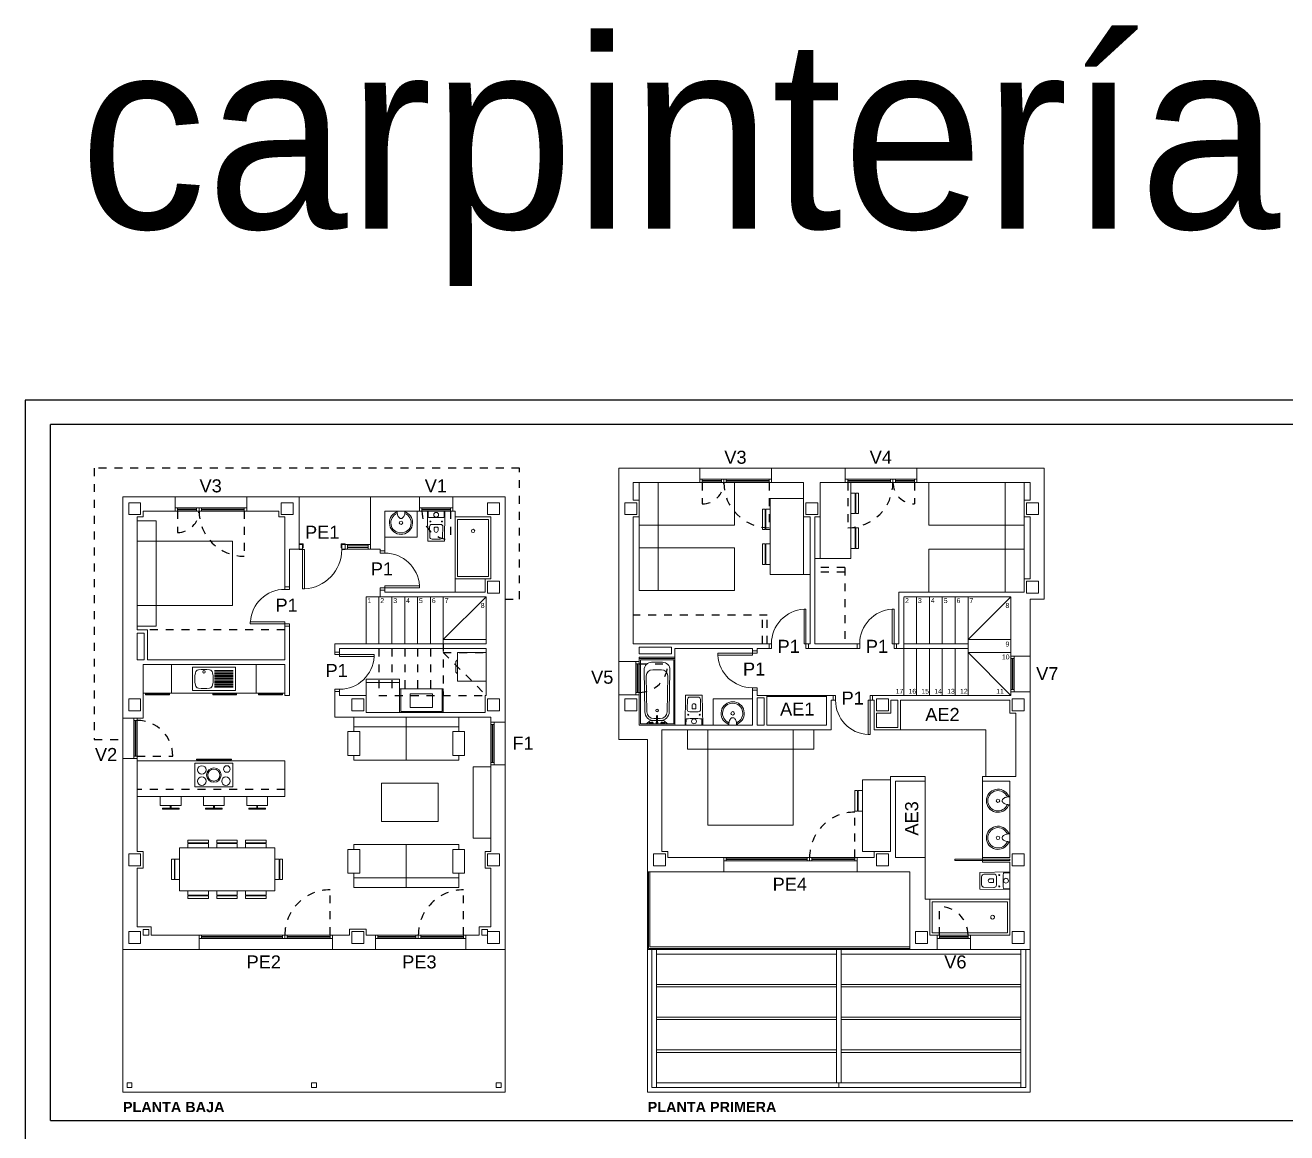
# Model space of a CAD drawing. Header units: millimetres. Extents: x 441156 to 441653, y 4514887 to 4515266.
# Drawn here: x 441501.57 to 441517.45, y 4515058.49 to 4515072.44 of the extents above; entities that cross this region are included whole.
import ezdxf
from ezdxf.enums import TextEntityAlignment as Align

# ---------------------------------------------------------------- set-up
doc = ezdxf.new("R2010")
doc.units = ezdxf.units.MM
doc.linetypes.add('CONTINUA', pattern=[0])
doc.linetypes.add('RAYITAS', pattern=[0.375, 0.25, -0.125])
doc.layers.add('01_cartela', color=6, linetype='Continuous', plot=False)
doc.layers.add('01_muebles_B', color=254, linetype='Continuous', lineweight=5)
for name, color, linetype in [('01_pilares primera', 6, 'Continuous'), ('01_proyeccion', 36, 'RAYITAS'), ('01_proyección', 4, 'RAYITAS'), ('01_texto cartela', 5, 'Continuous'), ('DIVISION', 5, 'Continuous')]:
    doc.layers.add(name, color=color, linetype=linetype)
doc.styles.add('Century Gothic_6', font='', dxfattribs={"height": 11})
doc.styles.add('NIEVES2', font='sanss___.ttf')
doc.styles.add('NIEVES3', font='swisseb.ttf')
doc.styles.get('Century Gothic_6').set_extended_font_data('Century Gothic')

# ---------------------------------------------------------------- blocks, each defined once
blk = doc.blocks.new('P725-10')
for p, q in [((-0.05, 0.824), (-0.091, 0.824)), ((-0.091, 0.824), (-0.091, 0.1)), ((-0.05, 0.824), (-0.05, 0)), ((-0.775, 0.1), (-0.825, 0.1)), ((-0.825, 0), (-0.775, 0)), ((-0.775, 0.1), (-0.775, 0)), ((0, 0.1), (-0.091, 0.1)), ((-0.05, 0), (0, 0))]:
    blk.add_line(p, q)
blk.add_arc((-0.05, 0.1), 0.725, 93.2758, 180)
blk = doc.blocks.new('A$C3DAE77CF')
at = {"layer": '01_muebles_B', "linetype": 'CONTINUA'}
for p, q in [((0, 13.1), (0, 9.043)), ((0, 13.1), (1.7, 13.1)), ((1.7, 13.1, 0), (1.7, 12.8, 0)), ((3.2, 13.1, 0), (1.7, 13.1, 0)), ((3.2, 13.1, 0), (3.2, 12.8, 0)), ((3.2, 13.1), (4.75, 13.1, 0)), ((4.75, 13.1, 0), (4.75, 12.8, 0)), ((6.25, 13.1, 0), (4.75, 13.1, 0)), ((6.25, 13.1, 0), (8.925, 13.1)), ((6.25, 13.1, 0), (6.25, 12.8, 0)), ((8.925, 13.1, 0), (8.925, 10.35, 0)), ((0.3, 12.8, 0), (0.3, 12.425, 0)), ((0.3, 12.8, 0), (1.7, 12.8)), ((0.825, 12.8, 0), (0.825, 11.9, 0)), ((1.7, 12.87, 0), (3.2, 12.87, 0)), ((1.7, 12.8, 0), (3.2, 12.8, 0)), ((1.75, 12.87, 0), (1.75, 12.8, 0)), ((1.75, 12.842, 0), (2.15, 12.842, 0)), ((1.75, 12.828, 0), (2.15, 12.828, 0)), ((2.15, 12.87, 0), (2.15, 12.8, 0)), ((2.2, 12.87, 0), (2.2, 12.8, 0)), ((2.25, 12.87, 0), (2.25, 12.8, 0)), ((2.25, 12.842, 0), (3.15, 12.842, 0)), ((2.25, 12.828, 0), (3.15, 12.828, 0)), ((3.15, 12.87, 0), (3.15, 12.8, 0)), ((3.2, 12.8), (3.875, 12.8)), ((4.225, 12.8), (4.75, 12.8, 0)), ((6.25, 12.87, 0), (4.75, 12.87, 0)), ((6.25, 12.8, 0), (4.75, 12.8, 0)), ((4.8, 12.87, 0), (4.8, 12.8, 0)), ((5.7, 12.842, 0), (4.8, 12.842, 0)), ((5.7, 12.828, 0), (4.8, 12.828, 0)), ((4.863, 11.2, 0), (4.863, 12.8, 0)), ((5.7, 12.87, 0), (5.7, 12.8, 0)), ((5.75, 12.87, 0), (5.75, 12.8, 0)), ((5.8, 12.87, 0), (5.8, 12.8, 0)), ((6.2, 12.842, 0), (5.8, 12.842, 0)), ((6.2, 12.828, 0), (5.8, 12.828, 0)), ((6.2, 12.87, 0), (6.2, 12.8, 0)), ((6.25, 12.8, 0), (8.625, 12.8)), ((8.1, 12.8), (8.1, 11.9)), ((8.625, 12.8, 0), (8.625, 12.425, 0)), ((3.175, 10.865, 0), (3.175, 12.465, 0)), ((3.875, 12.465, 0), (3.175, 12.465, 0)), ((0.3, 12.075), (0.3, 9.415)), ((3.875, 12.075, 0), (3.875, 10.865, 0)), ((4.013, 12.075, 0), (4.013, 9.415, 0)), ((4.113, 12.075, 0), (4.113, 9.415, 0)), ((8.625, 12.075, 0), (8.625, 10.775, 0)), ((0.825, 11.43, 0), (0.825, 10.53, 0)), ((8.1, 11.4), (8.1, 10.5)), ((4.113, 11.2, 0), (4.863, 11.2, 0)), ((3.875, 10.865, 0), (3.175, 10.865, 0)), ((3.875, 10.865, 0), (4.013, 10.865, 0)), ((5.875, 10.5), (8.5, 10.5)), ((5.875, 9.415), (5.875, 10.5)), ((5.975, 10.4), (8.225, 10.4)), ((5.975, 9.315), (5.975, 10.385)), ((6.245, 9.415), (6.245, 10.4)), ((6.515, 9.415), (6.515, 10.4)), ((6.785, 9.415), (6.785, 10.4)), ((7.055, 9.415), (7.055, 10.4)), ((7.325, 9.5), (7.325, 10.4)), ((7.325, 9.5), (8.225, 10.4)), ((8.225, 9.155), (8.225, 10.4)), ((8.625, 10.35, 0), (8.925, 10.35, 0)), ((8.625, 10.35, 0), (8.625, 9.155, 0)), ((3.15, 9.415), (0.3, 9.415)), ((2.8, 9.315), (1.175, 9.315)), ((1.175, 9.13, 0), (1.175, 9.315, 0)), ((2.8, 9.315), (2.8, 9.265)), ((2.8, 9.265), (2.9, 9.265)), ((3.15, 9.315, 0), (2.9, 9.315, 0)), ((2.9, 9.315), (2.9, 9.265)), ((3.15, 9.415, 0), (3.15, 9.315, 0)), ((4.013, 9.415), (3.975, 9.415)), ((4.013, 9.415, 0), (3.975, 9.415, 0)), ((3.975, 9.415, 0), (3.975, 9.315, 0)), ((5.001, 9.315), (3.975, 9.315, 0)), ((5.001, 9.415), (4.113, 9.415)), ((5.001, 9.415), (5.001, 9.315)), ((5.875, 9.415), (5.826, 9.415)), ((5.826, 9.415), (5.826, 9.315)), ((5.975, 9.315), (5.826, 9.315)), ((5.975, 9.415), (7.325, 9.415)), ((5.975, 9.315), (5.975, 8.33)), ((5.975, 9.315), (7.325, 9.315)), ((6.245, 9.315), (6.245, 8.33)), ((6.515, 9.315), (6.515, 8.33)), ((6.785, 9.315), (6.785, 8.33)), ((7.055, 9.315), (7.055, 8.33)), ((7.325, 9.5), (7.325, 8.33)), ((7.325, 9.5), (8.225, 9.5)), ((7.325, 9.315), (7.325, 9.23)), ((0, 8.343, 0), (0, 9.043, 0)), ((0, 9.043, 0), (0.425, 9.043, 0)), ((0.355, 8.343, 0), (0.355, 9.043, 0)), ((0.425, 9.043, 0), (0.425, 9.13)), ((0.425, 9.13), (1.175, 9.13, 0)), ((0.425, 7.705), (0.425, 9.105)), ((1.175, 9.105), (0.425, 9.105)), ((0.425, 8.343, 0), (0.425, 9.043, 0)), ((1.149, 9.079), (0.451, 9.079)), ((0.451, 9.079), (0.451, 7.731)), ((0.685, 9.025), (0.915, 9.025)), ((1.149, 7.731), (1.149, 9.079)), ((1.175, 9.105, 0), (1.175, 9.13, 0)), ((1.175, 7.705), (1.175, 9.105)), ((7.325, 9.23), (8.225, 9.23)), ((7.325, 9.23), (8.225, 8.33)), ((8.225, 9.155), (8.225, 8.405)), ((8.225, 9.155), (8.625, 9.155)), ((8.225, 9.105), (8.295, 9.105)), ((8.253, 8.455), (8.253, 9.105)), ((8.267, 8.455), (8.267, 9.105)), ((8.295, 9.155), (8.295, 8.405)), ((8.625, 9.155), (8.625, 8.405)), ((0.425, 8.993, 0), (0.355, 8.993, 0)), ((0.425, 8.993, 0), (0.355, 8.993, 0)), ((0.383, 8.393, 0), (0.383, 8.993, 0)), ((0.397, 8.393, 0), (0.397, 8.993, 0)), ((0.544, 7.987), (0.53, 8.867)), ((0.586, 7.988), (0.574, 8.739)), ((0.71, 8.865), (0.89, 8.865)), ((1.014, 7.988), (1.026, 8.739)), ((1.056, 7.987), (1.07, 8.867)), ((0, 8.343), (0, 7.405)), ((0, 8.343, 0), (0.425, 8.343, 0)), ((0.425, 8.393, 0), (0.355, 8.393, 0)), ((0.425, 8.343), (0.425, 7.705)), ((1.439, 8.246), (1.435, 8.036)), ((1.661, 8.295), (1.489, 8.295)), ((1.711, 8.246), (1.715, 8.036)), ((2.8, 8.255), (1.975, 8.255)), ((1.975, 7.705, 0), (1.975, 8.255)), ((2.8, 8.455), (2.8, 7.705)), ((2.8, 8.44), (2.9, 8.44)), ((2.9, 8.455), (2.9, 8.33)), ((2.9, 8.33), (3.1, 8.33)), ((2.9, 8.28), (2.9, 7.705)), ((2.9, 8.28), (2.9, 7.705)), ((2.9, 8.28), (3.05, 8.28)), ((3.05, 8.28), (3.05, 7.705)), ((4.355, 8.33), (3.1, 8.33)), ((3.1, 8.33), (3.1, 7.705)), ((4.355, 8.305), (3.1, 8.305)), ((4.494, 8.33), (4.355, 8.33)), ((4.355, 8.33, 0), (4.355, 7.705)), ((4.494, 8.23, 0), (4.455, 8.23, 0)), ((4.455, 8.23, 0), (4.455, 7.605)), ((4.494, 8.23, 0), (4.494, 8.33, 0)), ((8.225, 8.33), (5.319, 8.33)), ((5.319, 8.23, 0), (5.319, 8.33, 0)), ((5.355, 8.23, 0), (5.319, 8.23, 0)), ((5.355, 8.23, 0), (5.355, 7.605)), ((5.855, 8.23), (5.705, 8.23)), ((5.705, 8.23, 0), (5.705, 7.955, 0)), ((5.855, 8.23), (5.855, 7.655)), ((8.2, 8.23), (5.905, 8.23)), ((5.905, 8.23), (5.905, 7.605)), ((8.225, 8.455), (8.295, 8.455)), ((8.225, 8.405), (8.625, 8.405)), ((8.225, 8.33), (8.225, 8.405)), ((8.625, 8.405, 0), (8.625, 8.33, 0)), ((8.625, 3), (8.625, 8.33)), ((1.665, 7.985), (1.485, 7.985)), ((1.535, 8.055), (1.535, 8.115)), ((1.605, 8.045), (1.545, 8.045)), ((1.615, 8.055), (1.615, 8.115)), ((5.705, 7.955), (5.405, 7.955)), ((5.405, 7.955), (5.405, 7.655)), ((8.325, 7.955), (8.325, 6.63)), ((0.425, 7.705), (2.8, 7.705)), ((1.175, 7.705), (0.425, 7.705)), ((0.451, 7.731), (1.149, 7.731)), ((0.633, 7.785), (0.594, 7.746)), ((0.634, 7.763), (0.7, 7.763)), ((0.634, 7.763), (0.634, 7.748)), ((0.634, 7.748), (0.7, 7.748)), ((0.734, 7.8), (0.669, 7.8)), ((0.734, 7.842), (0.787, 7.842)), ((0.734, 7.8), (0.787, 7.8)), ((0.787, 7.755), (0.787, 7.893)), ((0.813, 7.893), (0.813, 7.755)), ((0.813, 7.842), (0.866, 7.842)), ((0.813, 7.8), (0.866, 7.8)), ((0.866, 7.8), (0.931, 7.8)), ((0.966, 7.763), (0.9, 7.763)), ((0.9, 7.748), (0.966, 7.748)), ((0.966, 7.748), (0.966, 7.763)), ((0.967, 7.785), (1.006, 7.746)), ((1.409, 7.832), (1.407, 7.705)), ((1.741, 7.832), (1.743, 7.705)), ((2.291, 7.707), (2.292, 7.722)), ((2.481, 7.705), (2.293, 7.705)), ((2.372, 7.862), (2.403, 7.862)), ((2.484, 7.707), (2.483, 7.722)), ((3.05, 7.705), (2.9, 7.705)), ((4.355, 7.705), (3.1, 7.705)), ((0.9, 7.605), (0.9, 5.055)), ((4.455, 7.605), (0.9, 7.605)), ((5.355, 7.605), (5.905, 7.605)), ((5.405, 7.655), (5.855, 7.655)), ((5.905, 7.605), (7.7, 7.605, 0)), ((7.7, 7.605, 0), (7.7, 6.63)), ((0.6, 7.405), (0, 7.405)), ((0.6, 7.405), (0.6, 4.63)), ((3.657, 7.205, 0), (1.867, 7.205, 0)), ((5.7, 6.63, 0), (6.425, 6.63)), ((5.7, 6.63), (5.7, 5.055)), ((6.425, 6.53, 0), (6.425, 6.63)), ((7.625, 6.63), (8.325, 6.63, 0)), ((7.625, 6.53), (7.625, 6.63)), ((5.8, 6.53), (5.8, 4.93)), ((5.8, 6.53, 0), (6.425, 6.53)), ((6.425, 6.53), (6.425, 4.93)), ((7.625, 6.53), (8.2, 6.53, 0)), ((7.625, 6.53), (7.625, 4.93)), ((8.2, 6.53), (8.2, 4.93)), ((8.043, 6.104), (8.043, 6.134)), ((8.198, 6.215), (8.183, 6.215)), ((8.2, 6.213), (8.2, 6.025)), ((8.198, 6.022), (8.183, 6.023)), ((8.043, 5.356), (8.043, 5.326)), ((8.198, 5.438), (8.183, 5.437)), ((8.2, 5.247), (8.2, 5.435)), ((5.7, 5.055), (5.355, 5.055)), ((5.355, 4.93, 0), (5.355, 5.055, 0)), ((5.43, 5.055), (5.43, 5.055)), ((8.198, 5.245), (8.183, 5.245)), ((2.2, 4.93, 0), (1.025, 4.93, 0)), ((2.2, 4.93, 0), (2.2, 4.63, 0)), ((5, 4.93, 0), (2.2, 4.93, 0)), ((5, 4.86, 0), (2.2, 4.86, 0)), ((2.25, 4.93, 0), (2.25, 4.86, 0)), ((2.25, 4.902, 0), (3.95, 4.902, 0)), ((2.25, 4.888, 0), (3.95, 4.888, 0)), ((3.95, 4.93, 0), (3.95, 4.86, 0)), ((4, 4.93, 0), (4, 4.86, 0)), ((4.05, 4.93, 0), (4.05, 4.86, 0)), ((4.95, 4.902, 0), (4.05, 4.902, 0)), ((4.95, 4.888, 0), (4.05, 4.888, 0)), ((4.95, 4.93, 0), (4.95, 4.86, 0)), ((5.355, 4.93, 0), (5, 4.93, 0)), ((5, 4.93, 0), (5, 4.63, 0)), ((6.425, 4.93, 0), (5.8, 4.93, 0)), ((6.425, 4.93), (6.425, 4.05)), ((7.625, 4.93), (8.2, 4.93)), ((7.625, 4.93), (7.625, 4.894)), ((7.625, 4.894), (7.625, 4.866)), ((7.625, 4.866), (7.625, 4.83)), ((7.625, 4.83), (8.2, 4.83)), ((8.2, 4.83), (8.2, 3.3)), ((2.2, 4.63, 0), (0.6, 4.63, 0)), ((0.6, 4.63), (0.6, 3)), ((0.62, 4.63), (0.62, 3.02)), ((0.65, 4.63), (0.65, 3.05)), ((2.2, 4.63, 0), (5, 4.63, 0)), ((6.1, 4.63, 0), (5, 4.63, 0)), ((6.1, 4.63), (6.1, 3)), ((7.61, 4.526), (7.61, 4.354)), ((7.659, 4.576), (7.869, 4.58)), ((7.92, 4.53), (7.92, 4.35)), ((8.073, 4.606), (8.2, 4.608)), ((7.659, 4.304), (7.869, 4.3)), ((7.85, 4.48), (7.79, 4.48)), ((7.85, 4.4), (7.79, 4.4)), ((7.86, 4.47), (7.86, 4.41)), ((8.073, 4.274), (8.2, 4.272)), ((6.525, 3.3), (6.675, 3.3)), ((7.375, 3.3, 0), (6.675, 3.3, 0)), ((6.675, 3.3, 0), (6.675, 3, 0)), ((7.375, 3.23, 0), (6.675, 3.23, 0)), ((6.725, 3.3, 0), (6.725, 3.23, 0)), ((7.325, 3.272, 0), (6.725, 3.272, 0)), ((7.325, 3.258, 0), (6.725, 3.258, 0)), ((7.325, 3.3, 0), (7.325, 3.23, 0)), ((7.375, 3.3), (8.2, 3.3)), ((7.375, 3.3, 0), (7.375, 3, 0)), ((0.6, 3), (6.1, 3)), ((0.6, 3), (0.6, 0)), ((0.62, 3.02), (6.1, 3.02)), ((0.65, 3.05), (6.1, 3.05)), ((0.69, 3), (0.69, 0.1)), ((0.79, 0.1), (0.79, 3)), ((4.562, 0.2, 0), (4.562, 3, 0)), ((4.662, 0.2, 0), (4.662, 3, 0)), ((6.1, 3), (6.675, 3)), ((7.375, 3, 0), (6.675, 3, 0)), ((7.375, 3), (8.625, 3, 0)), ((8.435, 0.1), (8.435, 3)), ((8.535, 3), (8.535, 0.1)), ((8.625, 3), (8.625, 0)), ((0.79, 2.9, 0), (4.562, 2.9, 0)), ((4.662, 2.9, 0), (8.435, 2.9)), ((4.562, 2.263, 0), (0.79, 2.263, 0)), ((4.562, 2.213, 0), (0.79, 2.213, 0)), ((8.435, 2.263), (4.662, 2.263, 0)), ((8.435, 2.213), (4.662, 2.213, 0)), ((4.562, 1.575, 0), (0.79, 1.575, 0)), ((4.562, 1.525, 0), (0.79, 1.525, 0)), ((8.435, 1.575), (4.662, 1.575, 0)), ((8.435, 1.525), (4.662, 1.525, 0)), ((4.562, 0.888, 0), (0.79, 0.888, 0)), ((4.562, 0.838, 0), (0.79, 0.838, 0)), ((8.435, 0.888), (4.662, 0.888, 0)), ((8.435, 0.838), (4.662, 0.838, 0)), ((0.6, 0, 0), (8.625, 0)), ((0.69, 0.1, 0), (8.535, 0.1)), ((0.79, 0.2, 0), (8.435, 0.2)), ((4.612, 0.1, 0), (4.612, 0.2, 0)), ((4.612, 0.1, 0), (4.612, 0.2, 0))]:
    blk.add_line(p, q, dxfattribs=at)
at = {"layer": '01_muebles_B', "linetype": 'CONTINUA', "elevation": 0}
for points in [[(0.425, 11.9), (2.425, 11.9), (2.425, 12.8), (0.425, 12.8)], [(4.957, 12.577), (4.957, 12.146), (4.863, 12.146), (4.863, 12.577)], [(5.026, 12.577), (5.026, 12.146), (4.968, 12.146), (4.968, 12.577)], [(3.012, 12.242), (3.012, 11.811), (3.07, 11.811), (3.07, 12.242)], [(3.081, 12.242), (3.081, 11.811), (3.175, 11.811), (3.175, 12.242)], [(0.425, 11.43), (0.426, 11.9), (0.825, 11.9), (0.825, 11.43)], [(4.957, 11.846), (4.957, 11.414), (4.863, 11.414), (4.863, 11.846)], [(5.026, 11.846), (5.026, 11.414), (4.968, 11.414), (4.968, 11.846)], [(0.425, 10.53), (2.425, 10.53), (2.425, 11.43), (0.425, 11.43)], [(3.012, 11.511), (3.012, 11.079), (3.07, 11.079), (3.07, 11.511)], [(3.081, 11.511), (3.081, 11.079), (3.175, 11.079), (3.175, 11.511)], [(1.867, 7.605), (1.437, 7.604), (1.437, 7.205), (1.867, 7.205)], [(1.867, 5.605), (1.867, 7.605), (3.657, 7.605), (3.657, 5.605)], [(3.657, 7.605), (4.088, 7.604), (4.088, 7.205), (3.657, 7.205)], [(5.11, 5.055), (5.7, 5.055), (5.7, 6.555), (5.11, 6.555)], [(4.947, 6.332), (4.947, 5.901), (5.005, 5.901), (5.005, 6.332)], [(5.016, 6.332), (5.016, 5.901), (5.11, 5.901), (5.11, 6.332)]]:
    blk.add_lwpolyline(points, close=True, dxfattribs=at)
for points in [[(4.013, 12.075), (3.875, 12.075), (3.875, 12.8), (3.875, 12.8)], [(4.225, 12.8), (4.225, 12.8), (4.225, 12.075), (4.113, 12.075)], [(4.225, 11.2), (4.225, 12.075)]]:
    blk.add_lwpolyline(points, dxfattribs=at)
at = {"layer": '01_muebles_B', "linetype": 'CONTINUA'}
for points in [[(8.5, 11.9), (6.5, 11.9), (6.5, 12.8), (8.5, 12.8)], [(0.375, 12.125), (0.125, 12.125), (0.125, 12.375), (0.375, 12.375), (0.375, 12.125)], [(4.175, 12.125), (3.925, 12.125), (3.925, 12.375), (4.175, 12.375), (4.175, 12.125)], [(8.55, 12.375), (8.8, 12.375), (8.8, 12.125), (8.55, 12.125), (8.55, 12.375)], [(8.101, 11.4), (8.101, 11.9), (8.5, 11.9), (8.5, 11.4)], [(8.5, 10.5), (6.5, 10.5), (6.5, 11.4), (8.5, 11.4)], [(8.55, 10.725), (8.8, 10.725), (8.8, 10.475), (8.55, 10.475), (8.55, 10.725)], [(0.425, 9.345), (1.105, 9.345), (1.105, 9.2), (0.425, 9.2)], [(0.375, 8.005), (0.125, 8.005), (0.125, 8.255), (0.375, 8.255), (0.375, 8.005)], [(5.655, 8.005), (5.405, 8.005), (5.405, 8.255), (5.655, 8.255), (5.655, 8.005)], [(8.25, 8.005), (8.5, 8.005), (8.5, 8.255), (8.25, 8.255), (8.25, 8.005)], [(0.975, 4.755), (0.725, 4.755), (0.725, 5.005), (0.975, 5.005), (0.975, 4.755)], [(5.405, 4.755), (5.655, 4.755), (5.655, 5.005), (5.405, 5.005), (5.405, 4.755)], [(7.05, 4.894), (8.2, 4.894), (8.2, 4.866), (7.05, 4.866)], [(8.25, 4.755), (8.5, 4.755), (8.5, 5.005), (8.25, 5.005), (8.25, 4.755)], [(8.2, 4.05), (6.525, 4.05), (6.525, 3.3), (8.2, 3.3)], [(8.15, 4), (6.575, 4), (6.575, 3.35), (8.15, 3.35)], [(6.225, 3.125), (6.475, 3.125), (6.475, 3.375), (6.225, 3.375), (6.225, 3.125)], [(8.25, 3.125), (8.5, 3.125), (8.5, 3.375), (8.25, 3.375), (8.25, 3.125)]]:
    blk.add_lwpolyline(points, close=True, dxfattribs=at)
for points in [[(0.3, 12.425), (0.425, 12.425), (0.425, 12.075)], [(8.625, 12.075), (8.5, 12.075), (8.5, 12.425), (8.625, 12.425)], [(0.425, 12.075), (0.3, 12.075)], [(8.5, 10.5), (8.5, 10.775), (8.625, 10.775)], [(8.2, 8.23), (8.2, 7.955)], [(8.2, 7.955), (8.325, 7.955)], [(0.9, 5.055), (1.025, 5.055), (1.025, 4.93)], [(6.525, 3.3), (6.525, 4.05), (6.425, 4.05)]]:
    blk.add_lwpolyline(points, dxfattribs=at)
at = {"layer": '01_muebles_B', "linetype": 'CONTINUA', "flags": 128}
for points in [[(1.756, 7.705, 0.414214), (1.76, 7.709), (1.76, 7.71), (1.75, 8.331, 0.436396), (1.746, 8.335), (1.404, 8.335, 0.436396), (1.4, 8.331), (1.39, 7.71), (1.39, 7.709, 0.414214), (1.394, 7.705)], [(8.2, 4.621, 0.414214), (8.196, 4.625), (8.195, 4.625), (7.574, 4.615, 0.436396), (7.57, 4.611), (7.57, 4.269, 0.436396), (7.574, 4.265), (8.195, 4.255), (8.196, 4.255, 0.414214), (8.2, 4.259)]]:
    blk.add_lwpolyline(points, format="xyb", close=True, dxfattribs=at)
at = {"layer": '01_muebles_B', "linetype": 'CONTINUA'}
for centre, radius in [((0.8, 8.015), 0.0275), ((2.387, 7.953), 0.036), ((1.455, 7.925), 0.01), ((1.575, 7.785), 0.051), ((1.695, 7.925), 0.01), ((7.952, 6.119), 0.036), ((7.952, 5.341), 0.036), ((7.98, 4.56), 0.01), ((7.98, 4.32), 0.01), ((8.12, 4.44), 0.051)]:
    blk.add_circle(centre, radius, dxfattribs=at)
for centre, radius, start, end in [((0.684, 8.871), 0.154, 89.317, 181.6763), ((0.916, 8.871), 0.154, 358.3237, 90.683), ((0.706, 8.733), 0.132, 88.598, 177.0747), ((0.894, 8.733), 0.132, 2.9253, 91.402), ((1.489, 8.245), 0.05, 90, 179.076), ((1.661, 8.245), 0.05, 0.924, 90), ((0.734, 7.99), 0.19, 180.9132, 270), ((0.734, 7.99), 0.148, 180.8545, 270), ((0.866, 7.99), 0.148, 270, 359.079), ((0.866, 7.99), 0.19, 270, 359.0249), ((1.485, 8.035), 0.05, 179.076, 270), ((1.575, 8.115), 0.04, 0, 180), ((1.545, 8.055), 0.01, 180, 270), ((1.605, 8.055), 0.01, 270, 0), ((1.665, 8.035), 0.05, 270, 0.924), ((2.387, 7.953), 0.243, 294.8749, 245.1251), ((2.387, 7.953), 0.213, 292.0656, 248.0564), ((0.558, 7.781), 0.05, 270, 314.9968), ((0.669, 7.75), 0.05, 90, 135), ((0.7, 7.755), 0.017, 206.179, 153.821), ((0.7, 7.755), 0.0075, 270, 90), ((0.8, 7.755), 0.019, 133.1736, 46.8264), ((0.8, 7.755), 0.013, 180, 0), ((0.9, 7.755), 0.017, 26.179, 333.821), ((0.9, 7.755), 0.0075, 90, 270), ((0.931, 7.75), 0.05, 45.1537, 90), ((1.042, 7.781), 0.05, 224.9908, 270), ((1.416, 7.832), 0.007, 93.0641, 179.076), ((1.575, 4.861), 2.982, 86.9359, 93.0641), ((1.734, 7.832), 0.007, 0.924, 86.9359), ((2.279, 7.721), 0.0128, 3.786, 59.4709), ((2.293, 7.708), 0.0027, 186.6841, 270), ((2.583, 7.708), 0.279, 163.1835, 180.617), ((2.453, 7.747), 0.143, 134.3044, 163.1835), ((2.388, 7.814), 0.0498, 107.9532, 134.3044), ((2.388, 7.814), 0.0498, 45.6956, 72.5904), ((2.322, 7.747), 0.143, 16.8165, 45.6956), ((2.192, 7.708), 0.279, 359.383, 16.8165), ((2.481, 7.708), 0.0027, 270, 353.3159), ((2.496, 7.721), 0.0128, 120.5291, 176.214), ((7.952, 6.119), 0.243, 24.8749, 335.1251), ((7.952, 6.119), 0.213, 22.0656, 338.0564), ((8.091, 6.119), 0.0498, 135.6956, 162.5904), ((8.091, 6.119), 0.0498, 197.9532, 224.3044), ((8.158, 6.054), 0.143, 106.8165, 135.6956), ((8.197, 5.923), 0.279, 89.383, 106.8165), ((8.184, 6.228), 0.0128, 210.5291, 266.214), ((8.197, 6.213), 0.0027, 0, 83.3159), ((8.158, 6.184), 0.143, 224.3044, 253.1835), ((8.197, 6.315), 0.279, 253.1835, 270.617), ((8.184, 6.01), 0.0128, 93.786, 149.4709), ((8.197, 6.025), 0.0027, 276.6841, 0), ((7.952, 5.341), 0.243, 24.8749, 335.1251), ((7.952, 5.341), 0.213, 21.9436, 337.9344), ((8.091, 5.341), 0.0498, 135.6956, 162.0468), ((8.091, 5.341), 0.0498, 197.4096, 224.3044), ((8.158, 5.276), 0.143, 106.8165, 135.6956), ((8.158, 5.406), 0.143, 224.3044, 253.1835), ((8.197, 5.145), 0.279, 89.383, 106.8165), ((8.184, 5.45), 0.0128, 210.5291, 266.214), ((8.197, 5.435), 0.0027, 0, 83.3159), ((8.197, 5.537), 0.279, 253.1835, 270.617), ((8.184, 5.232), 0.0128, 93.786, 149.4709), ((8.197, 5.247), 0.0027, 276.6841, 0), ((7.66, 4.526), 0.05, 90.924, 180), ((7.87, 4.53), 0.05, 0, 90.924), ((11.044, 4.44), 2.982, 176.9359, 183.0641), ((8.073, 4.599), 0.007, 90.924, 176.9359), ((7.66, 4.354), 0.05, 180, 269.076), ((7.79, 4.44), 0.04, 90, 270), ((7.85, 4.47), 0.01, 0, 90), ((7.85, 4.41), 0.01, 270, 0), ((7.87, 4.35), 0.05, 269.076, 0), ((8.073, 4.281), 0.007, 183.0641, 269.076), ((7.84, 3.675), 0.04, 0.0137, 180.0137), ((7.84, 3.675), 0.04, 180.0137, 0.0137)]:
    blk.add_arc(centre, radius, start, end, dxfattribs=at)
at = {"layer": '01_muebles_B', "linetype": 'CONTINUA', "extrusion": (0, 0, -1)}
blk.add_ellipse((0.8, 7.893), major_axis=(-0.013, 0), ratio=0.955769, start_param=0, end_param=3.141593, dxfattribs=at)
at = {"layer": '01_proyección', "color": 120, "ltscale": 0.25}
for p, q in [((4.738, 11.015, 0), (4.113, 11.015, 0)), ((4.738, 10.915, 0), (4.113, 10.915, 0)), ((4.738, 11.015, 0), (4.738, 9.415, 0)), ((3.113, 10.015), (0.3, 10.015)), ((3.013, 9.415, 0), (3.013, 10.015, 0)), ((3.113, 9.415, 0), (3.113, 10.015, 0))]:
    blk.add_line(p, q, dxfattribs=at)
at = {"layer": '01_muebles_B', "linetype": 'CONTINUA'}
for p in [(3.975, 9.315, 0), (5.826, 9.315)]:
    blk.add_blockref('P725-10', p, dxfattribs=at)
at = {"layer": '01_muebles_B', "linetype": 'CONTINUA', "rotation": 90}
blk.add_blockref('P725-10', (2.9, 9.265), dxfattribs=at)
at = {"layer": '01_muebles_B', "linetype": 'CONTINUA', "xscale": -1, "rotation": 180}
blk.add_blockref('P725-10', (5.319, 8.33, 0), dxfattribs=at)
at = {"layer": '01_muebles_B', "linetype": 'CONTINUA', "style": 'NIEVES2'}
for s, height, p in [('2', 0.103, (6.044, 10.268, 0)), ('3', 0.103, (6.314, 10.268, 0)), ('4', 0.103, (6.584, 10.268, 0)), ('5', 0.103, (6.854, 10.268, 0)), ('6', 0.103, (7.124, 10.268, 0)), ('7', 0.103, (7.394, 10.268, 0)), ('8', 0.103, (8.15, 10.166, 0)), ('9', 0.103, (8.15, 9.356, 0)), ('10', 0.1026, (8.115, 9.086, 0)), ('16', 0.1026, (6.157, 8.365, 0)), ('13', 0.1026, (6.967, 8.365, 0)), ('12', 0.1026, (7.237, 8.365, 0)), ('17', 0.1026, (5.887, 8.365, 0)), ('15', 0.1026, (6.427, 8.365, 0)), ('14', 0.1026, (6.697, 8.365, 0)), ('11', 0.1026, (7.996, 8.365, 0))]:
    blk.add_text(s, height=height, dxfattribs=at).set_placement(p, align=Align.CENTER)
blk = doc.blocks.new('5-fuegos')
blk.add_lwpolyline([(-0.4, -0.25), (0.4, -0.25), (0.4, 0.25), (-0.4, 0.25)], close=True)
for centre, radius in [((-0.253, 0.107), 0.089), ((0, 0), 0.152), ((0, 0), 0.127), ((0.273, 0.127), 0.0693), ((-0.253, -0.127), 0.089), ((0.253, -0.127), 0.089)]:
    blk.add_circle(centre, radius)
blk = doc.blocks.new('lavadora')
blk.add_lwpolyline([(0.6, 0), (0, 0), (0, 0.6), (0.6, 0.6)], close=True)
blk.add_lwpolyline([(0.6, 0.45), (0.64, 0.41), (0.64, 0.19), (0.6, 0.15)])
blk = doc.blocks.new('A$C3DD376F2')
at = {"layer": '01_muebles_B', "linetype": 'CONTINUA'}
for p, q in [((1.7, 12.5, 0), (0.6, 12.5, 0)), ((0.6, 12.5, 0), (0.6, 7.855, 0)), ((1.7, 12.2, 0), (1.7, 12.5, 0)), ((1.7, 12.5, 0), (3.2, 12.5, 0)), ((4.3, 12.5, 0), (3.2, 12.5, 0)), ((3.2, 12.2, 0), (3.2, 12.5, 0)), ((4.3, 12.5, 0), (4.3, 11.4, 0)), ((4.3, 12.5, 0), (5.8, 12.5, 0)), ((6.1, 12.5, 0), (5.8, 12.5, 0)), ((5.8, 12.5, 0), (5.8, 11.4, 0)), ((5.8, 12.5, 0), (6.825, 12.5, 0)), ((6.825, 12.2, 0), (6.825, 12.5, 0)), ((6.825, 12.5, 0), (7.525, 12.5, 0)), ((7.525, 12.2, 0), (7.525, 12.5, 0)), ((7.525, 12.5, 0), (8.625, 12.5, 0)), ((8.625, 7.77, 0), (8.625, 12.5, 0)), ((1.7, 12.2, 0), (1.025, 12.2, 0)), ((1.025, 12.2, 0), (1.025, 12.075, 0)), ((1.7, 12.27, 0), (3.2, 12.27, 0)), ((1.7, 12.2, 0), (3.2, 12.2, 0)), ((1.75, 12.27, 0), (1.75, 12.2, 0)), ((1.75, 12.242, 0), (2.15, 12.242, 0)), ((1.75, 12.228, 0), (2.15, 12.228, 0)), ((2.15, 12.27, 0), (2.15, 12.2, 0)), ((2.2, 12.27, 0), (2.2, 12.2, 0)), ((2.25, 12.27, 0), (2.25, 12.2, 0)), ((2.25, 12.242, 0), (3.15, 12.242, 0)), ((2.25, 12.228, 0), (3.15, 12.228, 0)), ((3.15, 12.27, 0), (3.15, 12.2, 0)), ((3.875, 12.2, 0), (3.2, 12.2, 0)), ((3.875, 12.2, 0), (3.875, 12.075, 0)), ((6.1, 12.2, 0), (6.1, 11.366, 0)), ((6.825, 12.2, 0), (6.1, 12.2, 0)), ((6.341, 12.198, 0), (6.342, 12.183, 0)), ((6.343, 12.2, 0), (6.531, 12.2, 0)), ((6.534, 12.198, 0), (6.533, 12.183, 0)), ((6.775, 11.65, 0), (6.775, 12.2, 0)), ((6.825, 12.27, 0), (7.525, 12.27, 0)), ((6.825, 12.2, 0), (7.525, 12.2, 0)), ((6.875, 12.2, 0), (6.875, 12.27, 0)), ((6.875, 12.242, 0), (7.475, 12.242, 0)), ((6.875, 12.228, 0), (7.475, 12.228, 0)), ((7.009, 12.073, 0), (7.007, 12.2, 0)), ((7.341, 12.073, 0), (7.343, 12.2, 0)), ((7.475, 12.2, 0), (7.475, 12.27, 0)), ((7.525, 12.2, 0), (7.575, 12.2, 0)), ((7.575, 12.075, 0), (7.575, 12.2, 0)), ((0.9, 12.075, 0), (0.9, 9.705, 0)), ((1.025, 12.075, 0), (0.9, 12.075, 0)), ((3.875, 12.075, 0), (4, 12.075, 0)), ((4, 12.075, 0), (4, 10.606, 0)), ((6.453, 12.043, 0), (6.422, 12.043, 0)), ((7.085, 11.92, 0), (7.265, 11.92, 0)), ((7.575, 12.075, 0), (8.325, 12.075, 0)), ((8.325, 10.775, 0), (8.325, 12.075, 0)), ((6.775, 11.65, 0), (6.1, 11.65, 0)), ((7.039, 11.659, 0), (7.035, 11.869, 0)), ((7.135, 11.85, 0), (7.135, 11.79, 0)), ((7.145, 11.86, 0), (7.205, 11.86, 0)), ((7.215, 11.85, 0), (7.215, 11.79, 0)), ((7.311, 11.659, 0), (7.315, 11.869, 0)), ((1.3, 11.565, 0), (1.3, 10.215, 0)), ((4.3, 11.4, 0), (4.1, 11.4, 0)), ((4.1, 11.4, 0), (4.1, 10.606, 0)), ((4.31, 11.4, 0), (4.37, 11.4, 0)), ((4.37, 11.43, 0), (4.37, 11.4, 0)), ((4.385, 11.5, 0), (4.385, 11.44, 0)), ((5.18, 11.5, 0), (5.18, 11.44, 0)), ((5.195, 11.43, 0), (5.195, 11.4, 0)), ((5.265, 11.5, 0), (5.265, 11.4, 0)), ((5.8, 11.5, 0), (5.265, 11.5, 0)), ((5.8, 11.4, 0), (5.265, 11.4, 0)), ((5.315, 11.5, 0), (5.315, 11.4, 0)), ((5.75, 11.467, 0), (5.315, 11.467, 0)), ((5.75, 11.433, 0), (5.315, 11.433, 0)), ((5.75, 11.5, 0), (5.75, 11.4, 0)), ((6, 11.4, 0), (5.8, 11.4, 0)), ((6, 11.4, 0), (6, 11.366, 0)), ((7.089, 11.61, 0), (7.261, 11.61, 0)), ((6.1, 11.366, 0), (6, 11.366, 0)), ((4, 10.606, 0), (4.1, 10.606, 0)), ((7.575, 10.775, 0), (7.575, 10.5, 0)), ((8.325, 10.775, 0), (8.2, 10.775, 0)), ((8.2, 10.5, 0), (8.2, 10.775, 0)), ((5.705, 9.415, 0), (5.705, 10.4, 0)), ((6, 10.4, 0), (5.705, 10.4, 0)), ((5.975, 9.415, 0), (5.975, 10.4, 0)), ((6, 10.541, 0), (6, 10.4, 0)), ((6.1, 10.541, 0), (6, 10.541, 0)), ((8.225, 10.4, 0), (6, 10.4, 0)), ((6.1, 10.541, 0), (6.1, 10.5, 0)), ((8.2, 10.5, 0), (6.1, 10.5, 0)), ((6.245, 9.415, 0), (6.245, 10.4, 0)), ((6.515, 9.415, 0), (6.515, 10.4, 0)), ((6.785, 9.415, 0), (6.785, 10.4, 0)), ((7.055, 9.415, 0), (7.055, 10.4, 0)), ((7.325, 9.415, 0), (7.325, 10.4, 0)), ((7.325, 9.5, 0), (8.225, 10.4, 0)), ((8.225, 9.415, 0), (8.225, 10.4, 0)), ((1.12, 9.705, 0), (0.9, 9.705, 0)), ((1.12, 9.705, 0), (1.12, 9.08, 0)), ((4, 9.781, 0), (4, 9.08, 0)), ((4, 9.781, 0), (4.1, 9.781, 0)), ((4.1, 9.781, 0), (4.1, 8.33, 0)), ((8.225, 9.415, 0), (5.05, 9.415, 0)), ((5.05, 9.415, 0), (5.05, 9.235, 0)), ((5.05, 9.415, 0), (5.05, 9.235, 0)), ((8.225, 9.315, 0), (5.15, 9.315, 0)), ((5.15, 9.315, 0), (5.15, 9.235, 0)), ((5.15, 9.315, 0), (5.15, 9.235, 0)), ((7.325, 9.5, 0), (8.225, 9.5, 0)), ((8.225, 8.33, 0), (8.225, 9.315, 0)), ((4, 9.08, 0), (1.12, 9.08, 0)), ((5.15, 9.235, 0), (5.05, 9.235, 0)), ((4, 8.98, 0), (1.025, 8.98, 0)), ((1.025, 7.855, 0), (1.025, 8.98, 0)), ((1.625, 8.98, 0), (1.625, 8.38, 0)), ((2.062, 8.43, 0), (2.062, 8.92, 0)), ((2.062, 8.92, 0), (2.962, 8.92, 0)), ((2.521, 8.85, 0), (2.917, 8.85, 0)), ((2.521, 8.825, 0), (2.917, 8.825, 0)), ((2.521, 8.8, 0), (2.917, 8.8, 0)), ((2.521, 8.775, 0), (2.917, 8.775, 0)), ((2.521, 8.75, 0), (2.917, 8.75, 0)), ((2.962, 8.92, 0), (2.962, 8.43, 0)), ((3.4, 8.98, 0), (3.4, 8.38, 0)), ((4, 8.98, 0), (4, 8.33, 0)), ((2.521, 8.725, 0), (2.917, 8.725, 0)), ((2.521, 8.7, 0), (2.917, 8.7, 0)), ((2.521, 8.675, 0), (2.917, 8.675, 0)), ((2.521, 8.65, 0), (2.917, 8.65, 0)), ((2.521, 8.625, 0), (2.917, 8.625, 0)), ((2.521, 8.6, 0), (2.917, 8.6, 0)), ((2.521, 8.575, 0), (2.917, 8.575, 0)), ((2.521, 8.55, 0), (2.917, 8.55, 0)), ((2.521, 8.525, 0), (2.917, 8.525, 0)), ((2.521, 8.5, 0), (2.917, 8.5, 0)), ((6.405, 8.6, 0), (5.705, 8.6, 0)), ((6.43, 7.995, 0), (6.43, 8.47, 0)), ((7.3, 7.995, 0), (7.3, 8.47, 0)), ((4, 8.38, 0), (1.025, 8.38, 0)), ((2.962, 8.43, 0), (2.062, 8.43, 0)), ((4, 8.33, 0), (4.1, 8.33, 0)), ((5.05, 8.41, 0), (5.05, 7.87, 0)), ((5.15, 8.41, 0), (5.05, 8.41, 0)), ((5.15, 8.41, 0), (5.15, 8.33, 0)), ((5.705, 8.33, 0), (5.15, 8.33, 0)), ((5.15, 8.33, 0), (5.705, 8.33, 0)), ((5.705, 8.33, 0), (5.705, 7.97, 0)), ((8.225, 8.33, 0), (8.2, 8.33, 0)), ((8.225, 8.33, 0), (8.2, 8.33, 0)), ((8.2, 8.33, 0), (8.2, 7.97, 0)), ((5.705, 7.97, 0), (8.2, 7.97, 0)), ((6.43, 7.995, 0), (7.3, 7.995, 0)), ((1.025, 7.855, 0), (0.6, 7.855, 0)), ((0.6, 7.855, 0), (0.6, 7.005, 0)), ((0.83, 7.855, 0), (0.83, 7.005, 0)), ((0.83, 7.805, 0), (0.9, 7.805, 0)), ((0.858, 7.055, 0), (0.858, 7.805, 0)), ((0.872, 7.055, 0), (0.872, 7.805, 0)), ((0.9, 7.855, 0), (0.9, 7.005, 0)), ((8.325, 7.87, 0), (5.05, 7.87, 0)), ((6.547, 7.87, 0), (6.547, 6.97, 0)), ((8.325, 7.77, 0), (8.325, 7.87, 0)), ((8.625, 7.77, 0), (8.325, 7.77, 0)), ((8.325, 7.77, 0), (8.325, 6.87, 0)), ((8.325, 7.72, 0), (8.395, 7.72, 0)), ((8.353, 6.92, 0), (8.353, 7.72, 0)), ((8.367, 6.92, 0), (8.367, 7.72, 0)), ((8.395, 7.77, 0), (8.395, 6.87, 0)), ((8.625, 7.77, 0), (8.625, 6.87, 0)), ((7.647, 7.67, 0), (5.447, 7.67, 0)), ((0.9, 7.005, 0), (0.6, 7.005, 0)), ((0.6, 7.005, 0), (0.6, 3, 0)), ((0.83, 7.055, 0), (0.9, 7.055, 0)), ((0.9, 7.005, 0), (0.9, 5.055, 0)), ((4, 6.955, 0), (0.9, 6.955, 0)), ((4, 6.205, 0), (4, 6.955, 0)), ((8.325, 6.92, 0), (8.395, 6.92, 0)), ((8.625, 6.87, 0), (8.325, 6.87, 0)), ((8.325, 5.055, 0), (8.325, 6.87, 0)), ((8.625, 6.87, 0), (8.625, 3, 0)), ((4, 6.205, 0), (0.9, 6.205, 0)), ((6.547, 4.3, 0), (6.547, 5.2, 0)), ((8.2, 4.705, 0), (8.2, 5.055, 0)), ((8.2, 5.055, 0), (8.325, 5.055, 0)), ((0.9, 4.705, 0), (0.9, 3.47, 0)), ((7.647, 4.5, 0), (5.447, 4.5, 0)), ((8.325, 4.705, 0), (8.2, 4.705, 0)), ((8.325, 3.47, 0), (8.325, 4.705, 0)), ((0.9, 3.47, 0), (1.195, 3.47, 0)), ((1.195, 3.47, 0), (1.195, 3.3, 0)), ((8.325, 3.47, 0), (8.08, 3.47, 0)), ((8.08, 3.47, 0), (8.08, 3.3, 0)), ((1.195, 3.3, 0), (2.2, 3.3, 0)), ((2.2, 3.3, 0), (2.2, 3, 0)), ((5, 3.3, 0), (2.2, 3.3, 0)), ((5, 3.23, 0), (2.2, 3.23, 0)), ((2.25, 3.3, 0), (2.25, 3.23, 0)), ((2.25, 3.272, 0), (3.95, 3.272, 0)), ((2.25, 3.258, 0), (3.95, 3.258, 0)), ((3.95, 3.3, 0), (3.95, 3.23, 0)), ((4, 3.3, 0), (4, 3.23, 0)), ((4.05, 3.3, 0), (4.05, 3.23, 0)), ((4.95, 3.272, 0), (4.05, 3.272, 0)), ((4.95, 3.258, 0), (4.05, 3.258, 0)), ((4.95, 3.3, 0), (4.95, 3.23, 0)), ((5, 3.3, 0), (5.355, 3.3, 0)), ((5, 3.3, 0), (5, 3, 0)), ((5.9, 3.3, 0), (5.705, 3.3, 0)), ((7.8, 3.3, 0), (5.9, 3.3, 0)), ((5.9, 3.3, 0), (5.9, 3, 0)), ((7.8, 3.23, 0), (5.9, 3.23, 0)), ((5.95, 3.3, 0), (5.95, 3.23, 0)), ((5.95, 3.272, 0), (6.75, 3.272, 0)), ((5.95, 3.258, 0), (6.75, 3.258, 0)), ((6.75, 3.3, 0), (6.75, 3.23, 0)), ((6.8, 3.3, 0), (6.8, 3.23, 0)), ((6.85, 3.3, 0), (6.85, 3.23, 0)), ((7.75, 3.272, 0), (6.85, 3.272, 0)), ((7.75, 3.258, 0), (6.85, 3.258, 0)), ((7.75, 3.3, 0), (7.75, 3.23, 0)), ((7.8, 3.3, 0), (8.08, 3.3, 0)), ((7.8, 3.3, 0), (8.08, 3.3, 0)), ((7.8, 3.3, 0), (7.8, 3, 0)), ((0.6, 3, 0), (2.2, 3, 0)), ((0.6, 3, 0), (0.6, 0, 0)), ((0.6, 3, 0), (2.2, 3, 0)), ((2.2, 3, 0), (5, 3, 0)), ((5, 3, 0), (5.9, 3, 0)), ((7.8, 3, 0), (5.9, 3, 0)), ((7.8, 3, 0), (8.625, 3, 0)), ((8.625, 3, 0), (8.625, 0, 0)), ((0.6, 0, 0), (8.625, 0, 0))]:
    blk.add_line(p, q, dxfattribs=at)
for points in [[(0.975, 12.125), (0.725, 12.125), (0.725, 12.375), (0.975, 12.375), (0.975, 12.125)], [(4.175, 12.125), (3.925, 12.125), (3.925, 12.375), (4.175, 12.375), (4.175, 12.125)], [(8.25, 12.375), (8.5, 12.375), (8.5, 12.125), (8.25, 12.125), (8.25, 12.375)], [(8.25, 10.725), (8.5, 10.725), (8.5, 10.475), (8.25, 10.475), (8.25, 10.725)], [(0.975, 8.005), (0.725, 8.005), (0.725, 8.255), (0.975, 8.255), (0.975, 8.005)], [(5.655, 8.005), (5.405, 8.005), (5.405, 8.255), (5.655, 8.255), (5.655, 8.005)], [(8.25, 8.005), (8.5, 8.005), (8.5, 8.255), (8.25, 8.255), (8.25, 8.005)], [(0.975, 4.755), (0.725, 4.755), (0.725, 5.005), (0.975, 5.005), (0.975, 4.755)], [(8.25, 4.755), (8.5, 4.755), (8.5, 5.005), (8.25, 5.005), (8.25, 4.755)], [(0.975, 3.125), (0.725, 3.125), (0.725, 3.375), (0.975, 3.375), (0.975, 3.125)], [(5.655, 3.125), (5.405, 3.125), (5.405, 3.375), (5.655, 3.375), (5.655, 3.125)], [(8.25, 3.125), (8.5, 3.125), (8.5, 3.375), (8.25, 3.375), (8.25, 3.125)]]:
    blk.add_lwpolyline(points, close=True, dxfattribs=at)
at = {"layer": '01_muebles_B', "linetype": 'CONTINUA', "elevation": 0, "flags": 128}
blk.add_lwpolyline([(6.994, 12.2, 0.414214), (6.99, 12.196), (6.99, 12.195), (7, 11.574, 0.436396), (7.004, 11.57), (7.346, 11.57, 0.436396), (7.35, 11.574), (7.36, 12.195), (7.36, 12.196, 0.414214), (7.356, 12.2)], format="xyb", close=True, dxfattribs=at)
at = {"layer": '01_muebles_B', "linetype": 'CONTINUA', "elevation": 0}
for points in [[(0.9, 11.565), (0.901, 11.995), (1.3, 11.995), (1.3, 11.565)], [(8.325, 12.075), (7.575, 12.075), (7.575, 10.775), (8.325, 10.775)], [(8.275, 12.025), (7.625, 12.025), (7.625, 10.825), (8.275, 10.825)], [(2.9, 10.215), (0.9, 10.215), (0.9, 11.565), (2.9, 11.565)], [(4.385, 11.51), (4.385, 11.5), (4.3, 11.5), (4.3, 11.51)], [(4.37, 11.4), (4.3, 11.4), (4.3, 11.5), (4.37, 11.5)], [(4.37, 11.4), (4.37, 11.39), (4.3, 11.39), (4.3, 11.4)], [(4.385, 11.44), (4.385, 11.43), (4.37, 11.43), (4.37, 11.44)], [(4.37, 11.39), (4.37, 10.565), (4.41, 10.565), (4.41, 11.39)], [(5.18, 11.51), (5.18, 11.5), (5.265, 11.5), (5.265, 11.51)], [(5.18, 11.44), (5.18, 11.43), (5.195, 11.43), (5.195, 11.44)], [(5.195, 11.4), (5.195, 11.39), (5.265, 11.39), (5.265, 11.4)], [(0.9, 10.215), (0.901, 9.785), (1.3, 9.785), (1.3, 10.215)], [(0.9, 9.635), (1.05, 9.635), (1.05, 9.08), (0.9, 9.08)], [(5.705, 8.67), (5.705, 7.97), (6.405, 7.97), (6.405, 8.67)], [(6.405, 8.47), (7.325, 8.47), (7.325, 7.97), (6.405, 7.97)], [(1.078, 8.36), (1.078, 8.34), (1.578, 8.34), (1.578, 8.36)], [(2.487, 8.36), (2.487, 8.34), (2.987, 8.34), (2.987, 8.36)], [(3.45, 8.36), (3.45, 8.34), (3.95, 8.34), (3.95, 8.36)], [(6.629, 8.363), (7.101, 8.363), (7.101, 8.077), (6.629, 8.077)], [(5.322, 7.57), (5.322, 7.07), (5.572, 7.07), (5.572, 7.57)], [(7.772, 7.57), (7.772, 7.07), (7.522, 7.07), (7.522, 7.57)], [(2.88, 6.975), (2.145, 6.975), (2.145, 6.995), (2.88, 6.995)], [(8.325, 5.336), (7.951, 5.336), (7.951, 6.834), (8.325, 6.834)], [(7.217, 5.685), (7.217, 6.485), (6.028, 6.485), (6.028, 5.685)], [(1.781, 5.943), (1.781, 5.963), (1.431, 5.963), (1.431, 5.943)], [(1.615, 5.963), (1.615, 6.02), (1.595, 6.02), (1.595, 5.963)], [(2.337, 5.943), (2.337, 5.963), (2.687, 5.963), (2.687, 5.943)], [(2.503, 5.963), (2.503, 6.02), (2.522, 6.02), (2.522, 5.963)], [(3.244, 5.943), (3.244, 5.963), (3.594, 5.963), (3.594, 5.943)], [(3.41, 5.963), (3.41, 6.02), (3.43, 6.02), (3.43, 5.963)], [(1.787, 5.13), (3.787, 5.13), (3.787, 4.23), (1.787, 4.23)], [(1.966, 5.292), (2.398, 5.292), (2.398, 5.235), (1.966, 5.235)], [(1.966, 5.224), (2.398, 5.224), (2.398, 5.13), (1.966, 5.13)], [(2.571, 5.292), (3.003, 5.292), (3.003, 5.235), (2.571, 5.235)], [(2.571, 5.224), (3.003, 5.224), (3.003, 5.13), (2.571, 5.13)], [(3.176, 5.292), (3.608, 5.292), (3.608, 5.235), (3.176, 5.235)], [(3.176, 5.224), (3.608, 5.224), (3.608, 5.13), (3.176, 5.13)], [(5.322, 4.599), (5.322, 5.099), (5.572, 5.099), (5.572, 4.599)], [(7.772, 4.599), (7.772, 5.099), (7.522, 5.099), (7.522, 4.599)], [(1.624, 4.895), (1.624, 4.464), (1.682, 4.464), (1.682, 4.895)], [(1.693, 4.895), (1.693, 4.464), (1.787, 4.464), (1.787, 4.895)], [(3.881, 4.895), (3.881, 4.464), (3.787, 4.464), (3.787, 4.895)], [(3.95, 4.895), (3.95, 4.464), (3.892, 4.464), (3.892, 4.895)], [(1.966, 4.136), (2.398, 4.136), (2.398, 4.23), (1.966, 4.23)], [(1.966, 4.067), (2.398, 4.067), (2.398, 4.125), (1.966, 4.125)], [(2.571, 4.136), (3.003, 4.136), (3.003, 4.23), (2.571, 4.23)], [(2.571, 4.067), (3.003, 4.067), (3.003, 4.125), (2.571, 4.125)], [(3.176, 4.136), (3.608, 4.136), (3.608, 4.23), (3.176, 4.23)], [(3.176, 4.067), (3.608, 4.067), (3.608, 4.125), (3.176, 4.125)], [(1.025, 3.42), (1.145, 3.42), (1.145, 3.3), (1.025, 3.3)], [(8.13, 3.42), (8.25, 3.42), (8.25, 3.3), (8.13, 3.3)], [(0.79, 0.2), (0.69, 0.2), (0.69, 0.1), (0.79, 0.1)], [(4.662, 0.2), (4.562, 0.2), (4.562, 0.1), (4.662, 0.1)], [(8.435, 0.2), (8.535, 0.2), (8.535, 0.1), (8.435, 0.1)]]:
    blk.add_lwpolyline(points, close=True, dxfattribs=at)
for points in [[(5.195, 11.5), (5.195, 11.4)], [(5.265, 11.4), (5.265, 11.5)], [(5.447, 7.57), (5.447, 7.87), (7.647, 7.87), (7.647, 7.57)], [(7.647, 7.07), (7.647, 6.97), (5.447, 6.97), (5.447, 7.07)], [(1.388, 6.205), (1.388, 6.02), (1.822, 6.02), (1.822, 6.205)], [(2.73, 6.205), (2.73, 6.02), (2.295, 6.02), (2.295, 6.205)], [(3.637, 6.205), (3.637, 6.02), (3.203, 6.02), (3.203, 6.205)], [(0.9, 5.055), (1.025, 5.055), (1.025, 4.705), (0.9, 4.705)], [(7.647, 5.099), (7.647, 5.2), (5.447, 5.2), (5.447, 5.099)], [(5.447, 4.599), (5.447, 4.3), (7.647, 4.3), (7.647, 4.599)]]:
    blk.add_lwpolyline(points, dxfattribs=at)
at = {"layer": '01_muebles_B', "linetype": 'CONTINUA'}
blk.add_lwpolyline([(5.355, 3.3), (5.355, 3.425), (5.705, 3.425), (5.705, 3.3)], dxfattribs=at)
for centre, radius in [((6.437, 11.953, 0), 0.036), ((7.055, 11.98, 0), 0.01), ((7.175, 12.12, 0), 0.051), ((7.295, 11.98, 0), 0.01), ((7.95, 11.781, 0), 0.035), ((2.304, 8.825, 0), 0.0275)]:
    blk.add_circle(centre, radius, dxfattribs=at)
for centre, radius, start, end in [((6.329, 12.184, 0), 0.0128, 300.5291, 356.214), ((6.343, 12.197, 0), 0.0027, 90, 173.3159), ((6.633, 12.197, 0), 0.279, 179.383, 196.8165), ((6.242, 12.197, 0), 0.279, 343.1835, 0.617), ((6.531, 12.197, 0), 0.0027, 6.6841, 90), ((6.546, 12.184, 0), 0.0128, 183.786, 239.4709), ((6.437, 11.953, 0), 0.243, 114.8749, 65.1251), ((6.437, 11.953, 0), 0.213, 112.0656, 68.0564), ((6.503, 12.158, 0), 0.143, 196.8165, 225.6956), ((6.437, 12.091, 0), 0.0498, 225.6956, 252.5904), ((6.437, 12.091, 0), 0.0498, 287.9532, 314.3044), ((6.372, 12.158, 0), 0.143, 314.3044, 343.1835), ((7.016, 12.073, 0), 0.007, 180.924, 266.9359), ((7.175, 15.044, 0), 2.982, 266.9359, 273.0641), ((7.085, 11.87, 0), 0.05, 90, 180.924), ((7.265, 11.87, 0), 0.05, 359.076, 90), ((7.334, 12.073, 0), 0.007, 273.0641, 359.076), ((7.089, 11.66, 0), 0.05, 180.924, 270), ((7.145, 11.85, 0), 0.01, 90, 180), ((7.175, 11.79, 0), 0.04, 180, 0), ((7.205, 11.85, 0), 0.01, 0, 90), ((7.261, 11.66, 0), 0.05, 270, 359.076), ((4.368, 11.391, 0), 0.827, 272.8856, 359.9505), ((2.862, 8.675, 0), 0.75, 169.8852, 190.1148), ((2.198, 8.794, 0), 0.075, 99.0787, 169.8852), ((2.304, 8.127, 0), 0.75, 80.9213, 99.0787), ((2.411, 8.794, 0), 0.075, 10.1148, 80.9213), ((1.746, 8.675, 0), 0.75, 349.8852, 10.1148), ((2.198, 8.557, 0), 0.075, 190.1148, 260.9213), ((2.304, 9.223, 0), 0.75, 260.9213, 279.0787), ((2.411, 8.557, 0), 0.075, 279.0787, 349.8852)]:
    blk.add_arc(centre, radius, start, end, dxfattribs=at)
at = {"layer": '01_proyección', "color": 120, "ltscale": 0.25}
for p, q in [((4, 9.705, 0), (1.12, 9.705, 0)), ((5.975, 9.315, 0), (5.975, 8.33, 0)), ((6.245, 9.315, 0), (6.245, 8.33, 0)), ((6.515, 9.315, 0), (6.515, 8.33, 0)), ((6.785, 9.315, 0), (6.785, 8.33, 0)), ((7.055, 9.315, 0), (7.055, 8.33, 0)), ((7.325, 9.415, 0), (7.325, 8.33, 0)), ((7.325, 9.23, 0), (8.225, 9.23, 0)), ((7.325, 9.23, 0), (8.225, 8.33, 0)), ((5.975, 8.33, 0), (8.2, 8.33, 0)), ((4, 6.355, 0), (0.9, 6.355, 0))]:
    blk.add_line(p, q, dxfattribs=at)
blk.add_lwpolyline([(8.625, 10.35), (8.925, 10.35), (8.925, 13.1), (0, 13.1), (0, 7.405), (0.6, 7.405)], dxfattribs=at)
at = {"layer": '01_muebles_B', "linetype": 'CONTINUA'}
for name, p, rotation in [('P725-10', (6, 10.541, 0), 270.0000000046822), ('lavadora', (8.225, 9.23, 0), 180), ('5-fuegos', (2.512, 6.658, 0), 0.004195340002118353)]:
    blk.add_blockref(name, p, dxfattribs=dict(at, rotation=rotation))
at = {"layer": '01_muebles_B', "linetype": 'CONTINUA', "xscale": -1}
for p, rotation in [((4.1, 9.781, 0), 89.9999999953176), ((5.05, 9.235, 0), 269.9999999953178)]:
    blk.add_blockref('P725-10', p, dxfattribs=dict(at, rotation=rotation))
at = {"layer": '01_muebles_B', "linetype": 'CONTINUA', "style": 'NIEVES2'}
for s, p in [('1', (5.774, 10.268, 0)), ('2', (6.044, 10.268, 0)), ('3', (6.314, 10.268, 0)), ('4', (6.584, 10.268, 0)), ('5', (6.854, 10.268, 0)), ('6', (7.124, 10.268, 0)), ('7', (7.394, 10.268, 0)), ('8', (8.15, 10.166, 0))]:
    blk.add_text(s, height=0.103, dxfattribs=at).set_placement(p, align=Align.CENTER)

msp = doc.modelspace()

# ---------------------------------------------------------------- linework, layer by layer
at = {"layer": '01_cartela', "color": 1}
msp.add_lwpolyline([(441501.573, 4515067.72), (441501.573, 4515046.185), (441532.211, 4515046.185), (441532.211, 4515067.72)], close=True, dxfattribs=at)
at = {"layer": '01_proyeccion', "color": 170, "ltscale": 0.25}
for p, q in [((441510.096, 4515066.682, 0), (441510.096, 4515066.412, 0)), ((441510.936, 4515066.682, 0), (441510.936, 4515066.112, 0)), ((441511.926, 4515066.682, 0), (441511.926, 4515066.112, 0)), ((441512.766, 4515066.682, 0), (441512.766, 4515066.412, 0)), ((441503.491, 4515066.322, 0), (441503.491, 4515066.052, 0)), ((441504.331, 4515066.322, 0), (441504.331, 4515065.752, 0)), ((441506.926, 4515066.322, 0), (441506.926, 4515065.962, 0)), ((441509.301, 4515064.397, 0), (441509.661, 4515064.397, 0)), ((441502.981, 4515063.235, 0), (441503.431, 4515063.235, 0)), ((441512.016, 4515061.96, 0), (441512.016, 4515062.53, 0)), ((441505.411, 4515060.982, 0), (441505.411, 4515061.552, 0)), ((441507.091, 4515060.982, 0), (441507.091, 4515061.552, 0)), ((441513.081, 4515060.982, 0), (441513.081, 4515061.342, 0))]:
    msp.add_line(p, q, dxfattribs=at)
for centre, radius, start, end in [((441510.096, 4515066.682, 0), 0.27, 270, 0), ((441510.936, 4515066.682, 0), 0.57, 180.0003, 270), ((441511.926, 4515066.682, 0), 0.57, 270, 359.9997), ((441512.766, 4515066.682, 0), 0.27, 180, 270), ((441503.491, 4515066.322, 0), 0.27, 270, 0), ((441504.331, 4515066.322, 0), 0.57, 180.0003, 270), ((441506.926, 4515066.322, 0), 0.36, 180, 270), ((441509.301, 4515064.398, 0), 0.36, 270, 359.9042), ((441502.981, 4515063.235, 0), 0.45, 0.0004, 89.9975), ((441512.016, 4515061.96, 0), 0.57, 90, 180.004), ((441505.411, 4515060.982, 0), 0.57, 90, 180.004), ((441507.091, 4515060.982, 0), 0.57, 90, 180.004), ((441513.081, 4515060.982, 0), 0.36, 0, 90)]:
    msp.add_arc(centre, radius, start, end, dxfattribs=at)
at = {"layer": 'DIVISION', "color": 5}
for p, q in [((441531.901, 4515067.41), (441501.891, 4515067.41)), ((441501.891, 4515058.647), (441501.891, 4515067.41)), ((441501.891, 4515058.647), (441531.901, 4515058.647))]:
    msp.add_line(p, q, dxfattribs=at)

# ---------------------------------------------------------------- block references
at = {"layer": '01_muebles_B', "linetype": 'CONTINUA', "xscale": 0.6, "yscale": 0.6, "zscale": 0.6}
for name, p in [('A$C3DD376F2', (441502.441, 4515059.002, 0)), ('A$C3DAE77CF', (441509.046, 4515059.002, 0))]:
    msp.add_blockref(name, p, dxfattribs=at)

# ---------------------------------------------------------------- texts
at = {"layer": '01_pilares primera', "color": 7, "style": 'NIEVES2'}
for s, p in [('V3', (441510.653, 4515066.917, 0)), ('V4', (441512.483, 4515066.917, 0)), ('V3', (441504.047, 4515066.557, 0)), ('V1', (441506.882, 4515066.557, 0)), ('PE1', (441505.528, 4515065.973, 0)), ('P1', (441506.203, 4515065.511, 0)), ('P1', (441505.003, 4515065.055, 0)), ('P1', (441511.323, 4515064.536, 0)), ('P1', (441512.434, 4515064.536, 0)), ('P1', (441505.633, 4515064.232, 0)), ('P1', (441510.888, 4515064.25, 0)), ('V7', (441514.578, 4515064.192, 0)), ('V5', (441508.976, 4515064.147, 0)), ('P1', (441512.129, 4515063.885, 0)), ('AE1', (441511.507, 4515063.746, 0)), ('AE2', (441513.335, 4515063.678, 0)), ('F1', (441507.973, 4515063.316, 0)), ('V2', (441502.731, 4515063.174, 0)), ('PE4', (441511.414, 4515061.54, 0)), ('PE2', (441504.792, 4515060.562, 0)), ('PE3', (441506.751, 4515060.562, 0)), ('V6', (441513.421, 4515060.562, 0))]:
    msp.add_text(s, height=0.1638, dxfattribs=at).set_placement(p, align=Align.RIGHT)
msp.add_text('AE3', height=0.1638, rotation=90, dxfattribs=at).set_placement((441512.813, 4515062.667, 0), align=Align.RIGHT)
at = {"layer": '01_texto cartela', "color": 5, "style": 'NIEVES3'}
for s, p in [('PLANTA BAJA', (441502.803, 4515058.752)), ('PLANTA PRIMERA', (441509.408, 4515058.752))]:
    msp.add_text(s, height=0.12967, dxfattribs=at).set_placement(p)
at = {"layer": '01_texto cartela', "color": 1, "insert": (441502.253, 4515072.272), "char_height": 2.39287, "width": 27.31448, "attachment_point": 1, "style": 'Century Gothic_6'}
msp.add_mtext('carpintería', dxfattribs=at)

doc.saveas('drawing.dxf')
